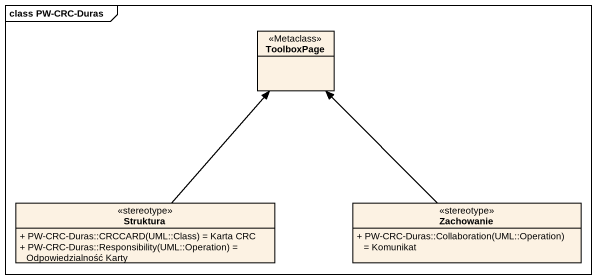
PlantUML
@startuml
mainframe class PW-CRC-Duras
hide circle
hide empty members
skinparam classAttributeIconSize 0
class ToolboxPage <<Metaclass>>
class Struktura <<stereotype>> {
  {field} + PW-CRC-Duras::CRCCARD(UML::Class) = Karta CRC
  {field} + PW-CRC-Duras::Responsibility(UML::Operation) = Odpowiedzialność Karty
}
class Zachowanie <<stereotype>> {
  {field} + PW-CRC-Duras::Collaboration(UML::Operation) = Komunikat
}
Struktura -up-> ToolboxPage
Zachowanie -up-> ToolboxPage
@enduml
